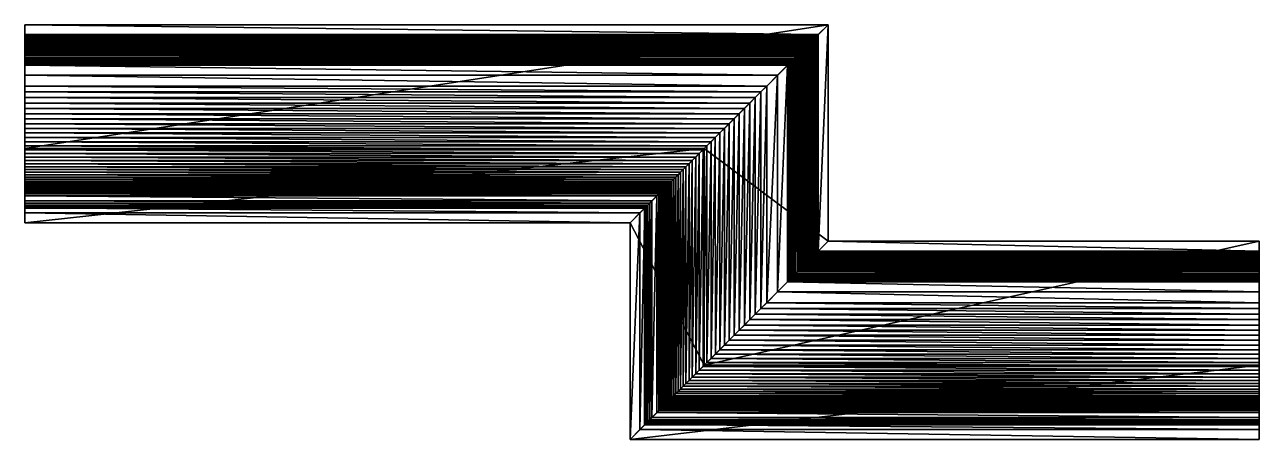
# Model space of a CAD drawing. Header units: inches. Extents: x -694 to 551, y -203 to 216.
import ezdxf

# ---------------------------------------------------------------- set-up
doc = ezdxf.new("R2010")
doc.units = ezdxf.units.IN
doc.header["$MEASUREMENT"] = 0
doc.layers.add('Layer 1', color=7, linetype='Continuous')

# ---------------------------------------------------------------- blocks, each defined once
blk = doc.blocks.new('tyaga004')
at = {"color": 9, "true_color": 0xc0c0c0}
mesh = blk.add_polyface(dxfattribs=at)
corners = [(-116.6, -2.7, -80), (-106.6, -12.7, -80), (-551.4, -12.7, -80), (-93.3, -26, -74.5), (-94, -25.3, -74.7), (-94, 193.4, -74.7), (-94.8, -24.5, -74.8), (-94.8, 194.1, -74.8), (-95.5, -23.8, -74.9), (-95.5, 194.8, -74.9), (-96.2, -23.1, -75), (-96.2, 195.6, -75), (-96.9, -22.4, -75), (-96.9, 196.3, -75), (-97.7, -21.6, -75.1), (-97.7, 197, -75.1), (-98.4, -20.9, -75.2), (-98.4, 197.7, -75.2), (-99.1, -20.2, -75.2), (-99.1, 198.5, -75.2), (-99.9, -19.4, -75.2), (-99.8, 199.2, -75.2), (-100.6, -18.7, -75.2), (-100.6, 199.9, -75.2), (-101.3, -18, -75.2), (-101.3, 200.7, -75.2), (-102, -17.3, -75.2), (-102, 201.4, -75.2), (-102.5, -16.8, -75.2), (-102.4, 201.8, -75.2), (-102.9, -16.4, -75.2), (-102.9, 202.2, -75.2), (-103.3, -16, -75.2), (-103.3, 202.6, -75.2), (-103.7, -15.6, -75.2), (-103.7, 203, -75.2), (-104.1, -15.2, -75.2), (-104.1, 203.4, -75.2), (-104.5, -14.8, -75.2), (-104.5, 203.9, -75.2), (-104.9, -14.4, -75.1), (-104.9, 204.3, -75.1), (-105.3, -14, -75.1), (-105.3, 204.7, -75.1), (-105.7, -13.6, -75.1), (-105.7, 205.1, -75.1), (-106.2, -13.1, -75.1), (-106.1, 205.5, -75.1), (-106.6, -12.7, -75), (-106.6, 205.9, -75), (-106.5, 205.9, -80), (-116.6, 215.9, -80), (-116.6, -2.7, -90), (-116.5, 215.9, -90)]
mesh.append_faces([[corners[k] for k in face] for face in [(0, 1, 2), (3, 4, 5), (4, 6, 7), (7, 5, 4), (6, 8, 9), (9, 7, 6), (8, 10, 11), (11, 9, 8), (10, 12, 13), (13, 11, 10), (12, 14, 15), (15, 13, 12), (14, 16, 17), (17, 15, 14), (16, 18, 19), (19, 17, 16), (18, 20, 21), (21, 19, 18), (20, 22, 23), (23, 21, 20), (22, 24, 25), (25, 23, 22), (24, 26, 27), (27, 25, 24), (26, 28, 29), (29, 27, 26), (28, 30, 31), (31, 29, 28), (30, 32, 33), (33, 31, 30), (32, 34, 35), (35, 33, 32), (34, 36, 37), (37, 35, 34), (36, 38, 39), (39, 37, 36), (38, 40, 41), (41, 39, 38), (40, 42, 43), (43, 41, 40), (42, 44, 45), (45, 43, 42), (44, 46, 47), (47, 45, 44), (46, 48, 49), (49, 47, 46), (48, 1, 50), (50, 49, 48), (1, 0, 51), (51, 50, 1), (0, 52, 53), (53, 51, 0)]], dxfattribs={"color": 9})
mesh = blk.add_polyface(dxfattribs=at)
corners = [(-37.5, -81.8, -59.4), (-43, -76.3, -59.8), (-43, 142.4, -59.8), (-37.5, 136.8, -59.4), (-48.7, -70.6, -60), (-48.7, 148.1, -60), (-54.6, -64.7, -60), (-54.6, 153.9, -60), (-54.6, -64.7, -65), (-54.6, 153.9, -65), (-65.6, -53.7, -65), (-65.6, 164.9, -65), (-65.6, -53.7, -60), (-65.6, 164.9, -60), (-75.6, -43.7, -60), (-75.6, 174.9, -60), (-76.3, -43, -62), (-76.3, 175.6, -62), (-77.1, -42.2, -63.8), (-77.1, 176.5, -63.8), (-78.2, -41.2, -65.5), (-78.1, 177.5, -65.5), (-79.3, -40, -67.1), (-79.3, 178.7, -67.1), (-80.7, -38.6, -68.6), (-80.7, 180, -68.6), (-82.2, -37.1, -69.9), (-82.2, 181.6, -69.9), (-83.9, -35.4, -71.1), (-83.9, 183.3, -71.1), (-85.8, -33.5, -72.1), (-85.7, 185.1, -72.1), (-86.5, -32.8, -72.4), (-86.5, 185.8, -72.4), (-87.2, -32.1, -72.8), (-87.2, 186.6, -72.8), (-87.9, -31.4, -73.1), (-87.9, 187.3, -73.1), (-88.7, -30.6, -73.3), (-88.7, 188, -73.3), (-89.4, -29.9, -73.6), (-89.4, 188.8, -73.6), (-90.2, -29.1, -73.8), (-90.2, 189.5, -73.8), (-91, -28.4, -74), (-90.9, 190.3, -74), (-91.7, -27.6, -74.2), (-91.7, 191.1, -74.2), (-92.5, -26.8, -74.4), (-92.5, 191.8, -74.4), (-93.3, -26, -74.5), (-93.2, 192.6, -74.5), (-94, 193.4, -74.7), (8.6, 90.8, -90), (-116.5, 215.9, -90), (-116.6, -2.7, -90)]
mesh.append_faces([[corners[k] for k in face] for face in [(0, 1, 2), (2, 3, 0), (1, 4, 5), (5, 2, 1), (4, 6, 7), (7, 5, 4), (6, 8, 9), (9, 7, 6), (8, 10, 11), (11, 9, 8), (10, 12, 13), (13, 11, 10), (12, 14, 15), (15, 13, 12), (14, 16, 17), (17, 15, 14), (16, 18, 19), (19, 17, 16), (18, 20, 21), (21, 19, 18), (20, 22, 23), (23, 21, 20), (22, 24, 25), (25, 23, 22), (24, 26, 27), (27, 25, 24), (26, 28, 29), (29, 27, 26), (28, 30, 31), (31, 29, 28), (30, 32, 33), (33, 31, 30), (32, 34, 35), (35, 33, 32), (34, 36, 37), (37, 35, 34), (36, 38, 39), (39, 37, 36), (38, 40, 41), (41, 39, 38), (40, 42, 43), (43, 41, 40), (42, 44, 45), (45, 43, 42), (44, 46, 47), (47, 45, 44), (46, 48, 49), (49, 47, 46), (48, 50, 51), (51, 49, 48), (52, 51, 50), (53, 54, 55)]], dxfattribs={"color": 9})
mesh = blk.add_polyface(dxfattribs=at)
corners = [(-11.9, 111.2, -54.3), (-7.2, 106.6, -52.7), (-7.2, -112.1, -52.7), (-16.7, 116, -55.7), (-11.9, -107.4, -54.3), (-21.7, 121, -56.9), (-16.7, -102.6, -55.7), (-26.8, 126.1, -57.9), (-21.7, -97.6, -56.9), (-32, 131.4, -58.7), (-26.8, -92.5, -57.9), (-37.5, 136.8, -59.4), (-32.1, -87.3, -58.7), (-65.6, 164.9, -65), (-65.6, 164.9, -60), (693.9, 164.9, -60), (-75.6, 174.9, -60), (693.9, 174.9, -60), (-76.3, 175.6, -62), (693.9, 175.6, -62), (-77.1, 176.5, -63.8), (693.9, 176.5, -63.8), (-78.1, 177.5, -65.5), (693.9, 177.5, -65.5), (-79.3, 178.7, -67.1), (693.9, 178.7, -67.1), (-80.7, 180, -68.6), (693.9, 180, -68.6), (-82.2, 181.6, -69.9), (693.9, 181.5, -69.9), (-83.9, 183.3, -71.1), (693.9, 183.2, -71.1), (-85.7, 185.1, -72.1), (693.9, 185.1, -72.1), (-86.5, 185.8, -72.4), (693.9, 185.8, -72.4), (-87.2, 186.6, -72.8), (693.9, 186.5, -72.8), (-87.9, 187.3, -73.1), (693.9, 187.3, -73.1), (-88.7, 188, -73.3), (693.9, 188, -73.3), (-89.4, 188.8, -73.6), (693.9, 188.8, -73.6), (-90.2, 189.5, -73.8), (693.9, 189.5, -73.8), (-90.9, 190.3, -74), (693.9, 190.3, -74), (-91.7, 191.1, -74.2), (693.9, 191, -74.2), (-92.5, 191.8, -74.4), (693.9, 191.8, -74.4), (-93.2, 192.6, -74.5), (693.9, 192.6, -74.5), (-94, 193.4, -74.7), (693.9, 193.4, -74.7), (-94.8, 194.1, -74.8), (693.9, 194.1, -74.8), (-95.5, 194.8, -74.9), (693.9, 194.8, -74.9), (-96.2, 195.6, -75), (693.9, 195.5, -75), (-96.9, 196.3, -75), (693.9, 196.3, -75), (-97.7, 197, -75.1), (693.9, 197, -75.1), (-98.4, 197.7, -75.2), (693.9, 197.7, -75.2), (-99.1, 198.5, -75.2), (693.9, 198.5, -75.2), (-99.8, 199.2, -75.2), (693.9, 199.2, -75.2), (-100.6, 199.9, -75.2), (693.9, 199.9, -75.2), (-101.3, 200.7, -75.2), (693.9, 200.6, -75.2), (-102, 201.4, -75.2), (693.9, 201.4, -75.2), (-102.4, 201.8, -75.2), (693.9, 201.8, -75.2), (-102.9, 202.2, -75.2), (693.9, 202.2, -75.2), (-103.3, 202.6, -75.2), (693.9, 202.6, -75.2), (-103.7, 203, -75.2), (693.9, 203, -75.2), (-104.1, 203.4, -75.2), (693.9, 203.4, -75.2), (-104.5, 203.9, -75.2), (693.9, 203.8, -75.2), (-104.9, 204.3, -75.1), (693.9, 204.3, -75.1), (-105.3, 204.7, -75.1), (693.9, 204.7, -75.1), (-105.7, 205.1, -75.1), (693.9, 205.1, -75.1), (-106.1, 205.5, -75.1), (693.9, 205.5, -75.1), (-106.6, 205.9, -75), (693.9, 205.9, -75), (-106.5, 205.9, -80), (693.9, 205.9, -80), (-116.6, 215.9, -80), (693.9, 215.9, -80), (-116.5, 215.9, -90), (693.9, 215.9, -90)]
mesh.append_faces([[corners[k] for k in face] for face in [(0, 1, 2), (3, 0, 4), (5, 3, 6), (7, 5, 8), (9, 7, 10), (11, 9, 12), (13, 14, 15), (14, 16, 17), (16, 18, 19), (18, 20, 21), (20, 22, 23), (22, 24, 25), (24, 26, 27), (26, 28, 29), (28, 30, 31), (30, 32, 33), (32, 34, 35), (34, 36, 37), (36, 38, 39), (38, 40, 41), (40, 42, 43), (42, 44, 45), (44, 46, 47), (46, 48, 49), (48, 50, 51), (50, 52, 53), (52, 54, 55), (54, 56, 57), (56, 58, 59), (58, 60, 61), (60, 62, 63), (62, 64, 65), (64, 66, 67), (66, 68, 69), (68, 70, 71), (70, 72, 73), (72, 74, 75), (74, 76, 77), (76, 78, 79), (78, 80, 81), (80, 82, 83), (82, 84, 85), (84, 86, 87), (86, 88, 89), (88, 90, 91), (90, 92, 93), (92, 94, 95), (94, 96, 97), (96, 98, 99), (98, 100, 101), (100, 102, 103), (102, 104, 105)]], dxfattribs={"color": 9})
mesh = blk.add_polyface(dxfattribs=at)
corners = [(83.3, 16, -15.3), (83.3, 16, 90), (693.9, 16, 90), (693.9, 153.9, -60), (693.9, 148.1, -60), (-48.7, 148.1, -60), (693.9, 153.9, -65), (-54.6, 153.9, -60), (693.9, 164.9, -65), (-54.6, 153.9, -65), (693.9, 164.9, -60), (-65.6, 164.9, -65), (693.9, 174.9, -60), (-65.6, 164.9, -60), (693.9, 175.6, -62), (-75.6, 174.9, -60), (693.9, 176.5, -63.8), (-76.3, 175.6, -62), (693.9, 177.5, -65.5), (-77.1, 176.5, -63.8), (693.9, 178.7, -67.1), (-78.1, 177.5, -65.5), (693.9, 180, -68.6), (-79.3, 178.7, -67.1), (693.9, 181.5, -69.9), (-80.7, 180, -68.6), (693.9, 183.2, -71.1), (-82.2, 181.6, -69.9), (693.9, 185.1, -72.1), (-83.9, 183.3, -71.1), (693.9, 185.8, -72.4), (-85.7, 185.1, -72.1), (693.9, 186.5, -72.8), (-86.5, 185.8, -72.4), (693.9, 187.3, -73.1), (-87.2, 186.6, -72.8), (693.9, 188, -73.3), (-87.9, 187.3, -73.1), (693.9, 188.8, -73.6), (-88.7, 188, -73.3), (693.9, 189.5, -73.8), (-89.4, 188.8, -73.6), (693.9, 190.3, -74), (-90.2, 189.5, -73.8), (693.9, 191, -74.2), (-90.9, 190.3, -74), (693.9, 191.8, -74.4), (-91.7, 191.1, -74.2), (693.9, 192.6, -74.5), (-92.5, 191.8, -74.4), (693.9, 193.4, -74.7), (-93.2, 192.6, -74.5), (693.9, 194.1, -74.8), (-94, 193.4, -74.7), (693.9, 194.8, -74.9), (-94.8, 194.1, -74.8), (693.9, 195.5, -75), (-95.5, 194.8, -74.9), (693.9, 196.3, -75), (-96.2, 195.6, -75), (693.9, 197, -75.1), (-96.9, 196.3, -75), (693.9, 197.7, -75.2), (-97.7, 197, -75.1), (693.9, 198.5, -75.2), (-98.4, 197.7, -75.2), (693.9, 199.2, -75.2), (-99.1, 198.5, -75.2), (693.9, 199.9, -75.2), (-99.8, 199.2, -75.2), (693.9, 200.6, -75.2), (-100.6, 199.9, -75.2), (693.9, 201.4, -75.2), (-101.3, 200.7, -75.2), (693.9, 201.8, -75.2), (-102, 201.4, -75.2), (693.9, 202.2, -75.2), (-102.4, 201.8, -75.2), (693.9, 202.6, -75.2), (-102.9, 202.2, -75.2), (693.9, 203, -75.2), (-103.3, 202.6, -75.2), (693.9, 203.4, -75.2), (-103.7, 203, -75.2), (693.9, 203.8, -75.2), (-104.1, 203.4, -75.2), (693.9, 204.3, -75.1), (-104.5, 203.9, -75.2), (693.9, 204.7, -75.1), (-104.9, 204.3, -75.1), (693.9, 205.1, -75.1), (-105.3, 204.7, -75.1), (693.9, 205.5, -75.1), (-105.7, 205.1, -75.1), (693.9, 205.9, -75), (-106.1, 205.5, -75.1), (693.9, 205.9, -80), (-106.6, 205.9, -75), (693.9, 215.9, -80), (-106.5, 205.9, -80), (693.9, 215.9, -90), (-116.6, 215.9, -80), (693.9, 90.8, -90), (-116.5, 215.9, -90)]
mesh.append_faces([[corners[k] for k in face] for face in [(0, 1, 2), (3, 4, 5), (6, 3, 7), (8, 6, 9), (10, 8, 11), (12, 10, 13), (14, 12, 15), (16, 14, 17), (18, 16, 19), (20, 18, 21), (22, 20, 23), (24, 22, 25), (26, 24, 27), (28, 26, 29), (30, 28, 31), (32, 30, 33), (34, 32, 35), (36, 34, 37), (38, 36, 39), (40, 38, 41), (42, 40, 43), (44, 42, 45), (46, 44, 47), (48, 46, 49), (50, 48, 51), (52, 50, 53), (54, 52, 55), (56, 54, 57), (58, 56, 59), (60, 58, 61), (62, 60, 63), (64, 62, 65), (66, 64, 67), (68, 66, 69), (70, 68, 71), (72, 70, 73), (74, 72, 75), (76, 74, 77), (78, 76, 79), (80, 78, 81), (82, 80, 83), (84, 82, 85), (86, 84, 87), (88, 86, 89), (90, 88, 91), (92, 90, 93), (94, 92, 95), (96, 94, 97), (98, 96, 99), (100, 98, 101), (102, 100, 103)]], dxfattribs={"color": 9})
mesh = blk.add_polyface(dxfattribs=at)
corners = [(8.6, 90.8, -90), (83.3, 16, -15.3), (693.9, 16, -15.3), (68.5, 30.8, 75.5), (67.9, 31.4, 73.1), (693.9, 31.4, 73.1), (66.9, 32.4, 70.7), (693.9, 32.5, 70.7), (65.4, 33.9, 68.4), (693.9, 33.9, 68.4), (63.5, 35.8, 66.1), (693.9, 35.8, 66.1), (61.2, 38.1, 64), (693.9, 38.1, 64), (56.2, 43.1, 60.5), (693.9, 43.1, 60.5), (54.2, 45.1, 58.8), (693.9, 45.1, 58.8), (52.4, 46.9, 56.9), (693.9, 46.9, 56.9), (50.8, 48.5, 54.8), (693.9, 48.5, 54.8), (49.6, 49.7, 52.5), (693.9, 49.7, 52.5), (48.7, 50.6, 50.1), (693.9, 50.6, 50.1), (48.3, 51, 47.6), (693.9, 51, 47.6), (48.4, 50.9, 45), (693.9, 50.9, 45), (53.4, 45.9, 45), (693.9, 45.9, 45), (53.4, 45.9, 29), (693.9, 45.9, 29), (48.4, 50.9, 29), (693.9, 50.9, 29), (48.3, 51, 23.9), (693.9, 51, 23.9), (48, 51.4, 18.9), (693.9, 51.4, 18.9), (47.4, 51.9, 14.1), (693.9, 51.9, 14.1), (46.6, 52.7, 9.4), (693.9, 52.7, 9.4), (45.6, 53.8, 4.8), (693.9, 53.8, 4.8), (44.3, 55, 0.3), (693.9, 55, 0.3), (42.9, 56.5, -4), (693.9, 56.5, -4), (41.2, 58.1, -8.2), (693.9, 58.1, -8.2), (39.3, 60, -12.3), (693.9, 60, -12.3), (37.2, 62.1, -16.2), (693.9, 62.1, -16.2), (34.9, 64.4, -20), (693.9, 64.4, -20), (32.5, 66.9, -23.6), (693.9, 66.9, -23.6), (29.8, 69.6, -27), (693.9, 69.6, -27), (26.9, 72.4, -30.4), (693.9, 72.4, -30.4), (23.8, 75.5, -33.5), (693.9, 75.5, -33.5), (20.6, 78.8, -36.5), (693.9, 78.8, -36.5), (17.1, 82.2, -39.3), (693.9, 82.2, -39.3), (13.5, 85.8, -42), (693.9, 85.8, -42), (9.7, 89.7, -44.5), (693.9, 89.6, -44.5), (5.7, 93.6, -46.8), (693.9, 93.6, -46.8), (1.6, 97.8, -48.9), (693.9, 97.8, -48.9), (-2.7, 102.1, -50.9), (693.9, 102.1, -50.9), (-7.2, 106.6, -52.7), (693.9, 106.6, -52.7), (-11.9, 111.2, -54.3), (693.9, 111.2, -54.3), (-16.7, 116, -55.7), (693.9, 116, -55.7), (-21.7, 121, -56.9), (693.9, 121, -56.9), (-26.8, 126.1, -57.9), (693.9, 126.1, -57.9), (-32, 131.4, -58.7), (693.9, 131.4, -58.7), (-37.5, 136.8, -59.4), (693.9, 136.8, -59.4), (-43, 142.4, -59.8), (693.9, 142.4, -59.8), (-48.7, 148.1, -60), (693.9, 148.1, -60), (-54.6, 153.9, -60), (693.9, 153.9, -60), (-54.6, 153.9, -65), (693.9, 153.9, -65), (-65.6, 164.9, -65), (693.9, 164.9, -65), (-116.5, 215.9, -90), (693.9, 90.8, -90)]
mesh.append_faces([[corners[k] for k in face] for face in [(0, 1, 2), (3, 4, 5), (4, 6, 7), (6, 8, 9), (8, 10, 11), (10, 12, 13), (12, 14, 15), (14, 16, 17), (16, 18, 19), (18, 20, 21), (20, 22, 23), (22, 24, 25), (24, 26, 27), (26, 28, 29), (28, 30, 31), (30, 32, 33), (32, 34, 35), (34, 36, 37), (36, 38, 39), (38, 40, 41), (40, 42, 43), (42, 44, 45), (44, 46, 47), (46, 48, 49), (48, 50, 51), (50, 52, 53), (52, 54, 55), (54, 56, 57), (56, 58, 59), (58, 60, 61), (60, 62, 63), (62, 64, 65), (64, 66, 67), (66, 68, 69), (68, 70, 71), (70, 72, 73), (72, 74, 75), (74, 76, 77), (76, 78, 79), (78, 80, 81), (80, 82, 83), (82, 84, 85), (84, 86, 87), (86, 88, 89), (88, 90, 91), (90, 92, 93), (92, 94, 95), (94, 96, 97), (96, 98, 99), (98, 100, 101), (100, 102, 103), (104, 0, 105)]], dxfattribs={"color": 9})
mesh = blk.add_polyface(dxfattribs=at)
corners = [(693.9, 205.9, -80), (693.9, 215.9, -80), (693.9, 215.9, -90), (693.9, 90.8, -90), (693.9, 205.5, -75.1), (693.9, 205.9, -75), (693.9, 205.1, -75.1), (693.9, 204.7, -75.1), (693.9, 204.3, -75.1), (693.9, 203.8, -75.2), (693.9, 203.4, -75.2), (693.9, 203, -75.2), (693.9, 202.6, -75.2), (693.9, 202.2, -75.2), (693.9, 201.8, -75.2), (693.9, 201.4, -75.2), (693.9, 200.6, -75.2), (693.9, 199.9, -75.2), (693.9, 199.2, -75.2), (693.9, 198.5, -75.2), (693.9, 197.7, -75.2), (693.9, 197, -75.1), (693.9, 196.3, -75), (693.9, 195.5, -75), (693.9, 194.8, -74.9), (693.9, 194.1, -74.8), (693.9, 193.4, -74.7), (693.9, 192.6, -74.5), (693.9, 191.8, -74.4), (693.9, 191, -74.2), (693.9, 190.3, -74), (693.9, 189.5, -73.8), (693.9, 188.8, -73.6), (693.9, 188, -73.3), (693.9, 187.3, -73.1), (693.9, 186.5, -72.8), (693.9, 185.8, -72.4), (693.9, 185.1, -72.1), (693.9, 183.2, -71.1), (693.9, 181.5, -69.9), (693.9, 180, -68.6), (693.9, 178.7, -67.1), (693.9, 177.5, -65.5), (693.9, 176.5, -63.8), (693.9, 175.6, -62), (693.9, 164.9, -65), (693.9, 153.9, -65), (693.9, 148.1, -60), (693.9, 142.4, -59.8), (693.9, 136.8, -59.4), (693.9, 131.4, -58.7), (693.9, 126.1, -57.9), (693.9, 121, -56.9), (693.9, 116, -55.7)]
mesh.append_faces([[corners[k] for k in face] for face in [(0, 1, 2), (0, 2, 3), (4, 5, 0), (4, 0, 3), (6, 4, 3), (7, 6, 3), (8, 7, 3), (9, 8, 3), (10, 9, 3), (11, 10, 3), (12, 11, 3), (13, 12, 3), (14, 13, 3), (15, 14, 3), (16, 15, 3), (17, 16, 3), (18, 17, 3), (19, 18, 3), (20, 19, 3), (21, 20, 3), (22, 21, 3), (23, 22, 3), (24, 23, 3), (25, 24, 3), (26, 25, 3), (27, 26, 3), (28, 27, 3), (29, 28, 3), (30, 29, 3), (31, 30, 3), (32, 31, 3), (33, 32, 3), (34, 33, 3), (35, 34, 3), (36, 35, 3), (37, 36, 3), (38, 37, 3), (39, 38, 3), (40, 39, 3), (41, 40, 3), (42, 41, 3), (43, 42, 3), (44, 43, 3), (45, 44, 3), (46, 45, 3), (47, 46, 3), (48, 47, 3), (49, 48, 3), (50, 49, 3), (51, 50, 3), (52, 51, 3), (53, 52, 3)]], dxfattribs={"color": 9})
mesh = blk.add_polyface(dxfattribs=at)
corners = [(693.9, 16, 90), (693.9, 16, -15.3), (83.3, 16, -15.3), (693.9, 25.9, 90), (83.3, 16, 90), (693.9, 25.9, 80), (693.9, 30.9, 80), (693.9, 30.7, 77.8), (693.9, 30.8, 75.5), (693.9, 31.4, 73.1), (693.9, 32.5, 70.7), (693.9, 33.9, 68.4), (693.9, 35.8, 66.1), (693.9, 38.1, 64), (693.9, 43.1, 60.5), (693.9, 45.1, 58.8), (693.9, 46.9, 56.9), (693.9, 48.5, 54.8), (693.9, 164.9, -65), (693.9, 164.9, -60), (693.9, 174.9, -60), (693.9, 175.6, -62), (693.9, 148.1, -60), (693.9, 153.9, -60), (693.9, 153.9, -65), (693.9, 111.2, -54.3), (693.9, 116, -55.7), (693.9, 90.8, -90), (693.9, 106.6, -52.7), (693.9, 102.1, -50.9), (693.9, 97.8, -48.9), (693.9, 93.6, -46.8), (693.9, 89.6, -44.5), (693.9, 85.8, -42), (693.9, 82.2, -39.3), (693.9, 78.8, -36.5), (693.9, 75.5, -33.5), (693.9, 72.4, -30.4), (693.9, 69.6, -27), (693.9, 66.9, -23.6), (693.9, 64.4, -20), (693.9, 62.1, -16.2), (693.9, 60, -12.3), (693.9, 58.1, -8.2), (693.9, 56.5, -4), (693.9, 55, 0.3), (693.9, 53.8, 4.8), (693.9, 52.7, 9.4), (693.9, 51.9, 14.1), (693.9, 51.4, 18.9), (693.9, 45.9, 29), (693.9, 50.9, 29), (693.9, 51, 23.9), (693.9, 45.9, 45), (693.9, 49.7, 52.5), (693.9, 50.6, 50.1), (693.9, 51, 47.6), (693.9, 50.9, 45)]
mesh.append_faces([[corners[k] for k in face] for face in [(0, 1, 2), (3, 0, 4), (5, 6, 7), (1, 0, 3), (1, 3, 5), (1, 5, 7), (1, 7, 8), (1, 8, 9), (1, 9, 10), (1, 10, 11), (1, 11, 12), (1, 12, 13), (1, 13, 14), (1, 14, 15), (1, 15, 16), (1, 16, 17), (18, 19, 20), (18, 20, 21), (22, 23, 24), (25, 26, 27), (28, 25, 27), (29, 28, 27), (29, 27, 1), (30, 29, 1), (31, 30, 1), (32, 31, 1), (33, 32, 1), (34, 33, 1), (35, 34, 1), (36, 35, 1), (37, 36, 1), (38, 37, 1), (39, 38, 1), (40, 39, 1), (41, 40, 1), (42, 41, 1), (43, 42, 1), (44, 43, 1), (45, 44, 1), (46, 45, 1), (47, 46, 1), (48, 47, 1), (49, 48, 1), (50, 51, 52), (50, 52, 49), (50, 49, 1), (53, 50, 1), (53, 1, 17), (53, 17, 54), (53, 54, 55), (53, 55, 56), (57, 53, 56)]], dxfattribs={"color": 9})
mesh = blk.add_polyface(dxfattribs=at)
corners = [(693.9, 16, -15.3), (693.9, 90.8, -90), (8.6, 90.8, -90), (693.9, 25.9, 80), (693.9, 25.9, 90), (73.4, 25.9, 90), (693.9, 30.9, 80), (73.4, 25.9, 80), (693.9, 30.7, 77.8), (68.4, 30.9, 80), (693.9, 30.8, 75.5), (68.6, 30.6, 77.8), (693.9, 31.4, 73.1), (68.5, 30.8, 75.5), (693.9, 32.5, 70.7), (67.9, 31.4, 73.1), (693.9, 33.9, 68.4), (66.9, 32.4, 70.7), (693.9, 35.8, 66.1), (65.4, 33.9, 68.4), (693.9, 38.1, 64), (63.5, 35.8, 66.1), (693.9, 43.1, 60.5), (61.2, 38.1, 64), (693.9, 45.1, 58.8), (56.2, 43.1, 60.5), (693.9, 46.9, 56.9), (54.2, 45.1, 58.8), (693.9, 48.5, 54.8), (52.4, 46.9, 56.9), (693.9, 49.7, 52.5), (50.8, 48.5, 54.8), (693.9, 50.6, 50.1), (49.6, 49.7, 52.5), (693.9, 51, 47.6), (48.7, 50.6, 50.1), (693.9, 50.9, 45), (48.3, 51, 47.6), (693.9, 45.9, 45), (48.4, 50.9, 45), (693.9, 45.9, 29), (53.4, 45.9, 45), (693.9, 50.9, 29), (53.4, 45.9, 29), (693.9, 51, 23.9), (48.4, 50.9, 29), (693.9, 51.4, 18.9), (48.3, 51, 23.9), (693.9, 51.9, 14.1), (48, 51.4, 18.9), (693.9, 52.7, 9.4), (47.4, 51.9, 14.1), (693.9, 53.8, 4.8), (46.6, 52.7, 9.4), (693.9, 55, 0.3), (45.6, 53.8, 4.8), (693.9, 56.5, -4), (44.3, 55, 0.3), (693.9, 58.1, -8.2), (42.9, 56.5, -4), (693.9, 60, -12.3), (41.2, 58.1, -8.2), (693.9, 62.1, -16.2), (39.3, 60, -12.3), (693.9, 64.4, -20), (37.2, 62.1, -16.2), (693.9, 66.9, -23.6), (34.9, 64.4, -20), (693.9, 69.6, -27), (32.5, 66.9, -23.6), (693.9, 72.4, -30.4), (29.8, 69.6, -27), (693.9, 75.5, -33.5), (26.9, 72.4, -30.4), (693.9, 78.8, -36.5), (23.8, 75.5, -33.5), (693.9, 82.2, -39.3), (20.6, 78.8, -36.5), (693.9, 85.8, -42), (17.1, 82.2, -39.3), (693.9, 89.6, -44.5), (13.5, 85.8, -42), (693.9, 93.6, -46.8), (9.7, 89.7, -44.5), (693.9, 97.8, -48.9), (5.7, 93.6, -46.8), (693.9, 102.1, -50.9), (1.6, 97.8, -48.9), (693.9, 106.6, -52.7), (-2.7, 102.1, -50.9), (693.9, 111.2, -54.3), (-7.2, 106.6, -52.7), (693.9, 116, -55.7), (-11.9, 111.2, -54.3), (693.9, 121, -56.9), (-16.7, 116, -55.7), (693.9, 126.1, -57.9), (-21.7, 121, -56.9), (693.9, 131.4, -58.7), (-26.8, 126.1, -57.9), (693.9, 136.8, -59.4), (-32, 131.4, -58.7), (693.9, 142.4, -59.8), (-37.5, 136.8, -59.4), (693.9, 148.1, -60), (-43, 142.4, -59.8)]
mesh.append_faces([[corners[k] for k in face] for face in [(0, 1, 2), (3, 4, 5), (6, 3, 7), (8, 6, 9), (10, 8, 11), (12, 10, 13), (14, 12, 15), (16, 14, 17), (18, 16, 19), (20, 18, 21), (22, 20, 23), (24, 22, 25), (26, 24, 27), (28, 26, 29), (30, 28, 31), (32, 30, 33), (34, 32, 35), (36, 34, 37), (38, 36, 39), (40, 38, 41), (42, 40, 43), (44, 42, 45), (46, 44, 47), (48, 46, 49), (50, 48, 51), (52, 50, 53), (54, 52, 55), (56, 54, 57), (58, 56, 59), (60, 58, 61), (62, 60, 63), (64, 62, 65), (66, 64, 67), (68, 66, 69), (70, 68, 71), (72, 70, 73), (74, 72, 75), (76, 74, 77), (78, 76, 79), (80, 78, 81), (82, 80, 83), (84, 82, 85), (86, 84, 87), (88, 86, 89), (90, 88, 91), (92, 90, 93), (94, 92, 95), (96, 94, 97), (98, 96, 99), (100, 98, 101), (102, 100, 103), (104, 102, 105)]], dxfattribs={"color": 9})
mesh = blk.add_polyface(dxfattribs=at)
corners = [(83.3, -202.6, -15.3), (8.6, -127.9, -90), (-551.4, -127.9, -90), (83.3, -202.6, 90), (-551.4, -202.6, -15.3), (73.4, -192.7, 90), (-551.4, -202.6, 90), (73.4, -192.7, 80), (-551.4, -192.7, 90), (68.4, -187.7, 80), (-551.4, -192.7, 80), (68.7, -188, 77.8), (-551.4, -187.7, 80), (68.5, -187.8, 75.5), (-551.4, -188, 77.8), (67.9, -187.2, 73.1), (-551.4, -187.8, 75.5), (66.9, -186.2, 70.7), (-551.4, -187.2, 73.1), (65.4, -184.7, 68.4), (-551.4, -186.2, 70.7), (63.5, -182.8, 66.1), (-551.4, -184.7, 68.4), (61.2, -180.5, 64), (-551.4, -182.8, 66.1), (56.3, -175.6, 60.5), (-551.4, -180.5, 64), (54.2, -173.5, 58.8), (-551.4, -175.6, 60.5), (52.4, -171.7, 56.9), (-551.4, -173.5, 58.8), (50.8, -170.2, 54.8), (-551.4, -171.7, 56.9), (49.6, -168.9, 52.5), (-551.4, -170.2, 54.8), (48.7, -168, 50.1), (-551.4, -168.9, 52.5), (48.3, -167.6, 47.6), (-551.4, -168, 50.1), (48.4, -167.7, 45), (-551.4, -167.6, 47.6), (53.4, -172.7, 45), (-551.4, -167.7, 45), (53.4, -172.7, 29), (-551.4, -172.7, 45), (48.4, -167.7, 29), (-551.4, -172.7, 29), (48.3, -167.6, 23.9), (-551.4, -167.7, 29), (48, -167.3, 18.9), (-551.4, -167.6, 23.9), (47.4, -166.7, 14.1), (-551.4, -167.3, 18.9), (46.6, -165.9, 9.4), (-551.4, -166.7, 14.1), (45.6, -164.9, 4.8), (-551.4, -165.9, 9.4), (44.3, -163.6, 0.3), (-551.4, -164.9, 4.8), (42.9, -162.2, -4), (-551.4, -163.6, 0.3), (41.2, -160.5, -8.2), (-551.4, -162.2, -4), (39.3, -158.6, -12.3), (-551.4, -160.5, -8.2), (37.2, -156.5, -16.2), (-551.4, -158.6, -12.3), (34.9, -154.2, -20), (-551.4, -156.5, -16.2), (32.5, -151.8, -23.6), (-551.4, -154.2, -20), (29.8, -149.1, -27), (-551.4, -151.8, -23.6), (26.9, -146.2, -30.4), (-551.4, -149.1, -27), (23.8, -143.1, -33.5), (-551.4, -146.2, -30.4), (20.6, -139.9, -36.5), (-551.4, -143.1, -33.5), (17.1, -136.4, -39.3), (-551.4, -139.9, -36.5), (13.5, -132.8, -42), (-551.4, -136.4, -39.3), (9.7, -129, -44.5), (-551.4, -132.8, -42), (5.7, -125, -46.8), (-551.4, -129, -44.5), (1.6, -120.9, -48.9), (-551.4, -125, -46.8), (-2.8, -116.5, -50.9), (-551.4, -120.9, -48.9), (-7.2, -112.1, -52.7), (-551.4, -116.5, -50.9), (-11.9, -107.4, -54.3), (-551.4, -112.1, -52.7), (-16.7, -102.6, -55.7), (-551.4, -107.4, -54.3), (-21.7, -97.6, -56.9), (-551.4, -102.6, -55.7), (-26.8, -92.5, -57.9), (-551.4, -97.6, -56.9), (-32.1, -87.3, -58.7), (-551.4, -92.5, -57.9), (-37.5, -81.8, -59.4), (-37.5, 136.8, -59.4)]
mesh.append_faces([[corners[k] for k in face] for face in [(0, 1, 2), (3, 0, 4), (5, 3, 6), (7, 5, 8), (9, 7, 10), (11, 9, 12), (13, 11, 14), (15, 13, 16), (17, 15, 18), (19, 17, 20), (21, 19, 22), (23, 21, 24), (25, 23, 26), (27, 25, 28), (29, 27, 30), (31, 29, 32), (33, 31, 34), (35, 33, 36), (37, 35, 38), (39, 37, 40), (41, 39, 42), (43, 41, 44), (45, 43, 46), (47, 45, 48), (49, 47, 50), (51, 49, 52), (53, 51, 54), (55, 53, 56), (57, 55, 58), (59, 57, 60), (61, 59, 62), (63, 61, 64), (65, 63, 66), (67, 65, 68), (69, 67, 70), (71, 69, 72), (73, 71, 74), (75, 73, 76), (77, 75, 78), (79, 77, 80), (81, 79, 82), (83, 81, 84), (85, 83, 86), (87, 85, 88), (89, 87, 90), (91, 89, 92), (93, 91, 94), (95, 93, 96), (97, 95, 98), (99, 97, 100), (101, 99, 102), (101, 103, 104)]], dxfattribs={"color": 9})
mesh = blk.add_polyface(dxfattribs=at)
corners = [(83.3, 16, -15.3), (8.6, 90.8, -90), (8.6, -127.9, -90), (48.3, -167.6, 23.9), (48, -167.3, 18.9), (48, 51.4, 18.9), (48.3, 51, 23.9), (47.4, -166.7, 14.1), (47.4, 51.9, 14.1), (46.6, -165.9, 9.4), (46.6, 52.7, 9.4), (45.6, -164.9, 4.8), (45.6, 53.8, 4.8), (44.3, -163.6, 0.3), (44.3, 55, 0.3), (42.9, -162.2, -4), (42.9, 56.5, -4), (41.2, -160.5, -8.2), (41.2, 58.1, -8.2), (39.3, -158.6, -12.3), (39.3, 60, -12.3), (37.2, -156.5, -16.2), (37.2, 62.1, -16.2), (34.9, -154.2, -20), (34.9, 64.4, -20), (32.5, -151.8, -23.6), (32.5, 66.9, -23.6), (29.8, -149.1, -27), (29.8, 69.6, -27), (26.9, -146.2, -30.4), (26.9, 72.4, -30.4), (23.8, -143.1, -33.5), (23.8, 75.5, -33.5), (20.6, -139.9, -36.5), (20.6, 78.8, -36.5), (17.1, -136.4, -39.3), (17.1, 82.2, -39.3), (13.5, -132.8, -42), (13.5, 85.8, -42), (9.7, -129, -44.5), (9.7, 89.7, -44.5), (5.7, -125, -46.8), (5.7, 93.6, -46.8), (1.6, -120.9, -48.9), (1.6, 97.8, -48.9), (-2.8, -116.5, -50.9), (-2.7, 102.1, -50.9), (-7.2, -112.1, -52.7), (-7.2, 106.6, -52.7), (-11.9, -107.4, -54.3), (-11.9, 111.2, -54.3), (-16.7, -102.6, -55.7), (-16.7, 116, -55.7), (-21.7, -97.6, -56.9), (-21.7, 121, -56.9), (-26.8, -92.5, -57.9), (-26.8, 126.1, -57.9), (-32.1, -87.3, -58.7), (-32, 131.4, -58.7), (-116.6, -2.7, -90)]
mesh.append_faces([[corners[k] for k in face] for face in [(0, 1, 2), (3, 4, 5), (5, 6, 3), (4, 7, 8), (8, 5, 4), (7, 9, 10), (10, 8, 7), (9, 11, 12), (12, 10, 9), (11, 13, 14), (14, 12, 11), (13, 15, 16), (16, 14, 13), (15, 17, 18), (18, 16, 15), (17, 19, 20), (20, 18, 17), (19, 21, 22), (22, 20, 19), (21, 23, 24), (24, 22, 21), (23, 25, 26), (26, 24, 23), (25, 27, 28), (28, 26, 25), (27, 29, 30), (30, 28, 27), (29, 31, 32), (32, 30, 29), (31, 33, 34), (34, 32, 31), (33, 35, 36), (36, 34, 33), (35, 37, 38), (38, 36, 35), (37, 39, 40), (40, 38, 37), (39, 41, 42), (42, 40, 39), (41, 43, 44), (44, 42, 41), (43, 45, 46), (46, 44, 43), (45, 47, 48), (48, 46, 45), (47, 49, 50), (49, 51, 52), (51, 53, 54), (53, 55, 56), (55, 57, 58), (59, 2, 1)]], dxfattribs={"color": 9})
mesh = blk.add_polyface(dxfattribs=at)
corners = [(8.6, -127.9, -90), (83.3, -202.6, -15.3), (83.3, 16, -15.3), (83.3, -202.6, 90), (83.3, 16, 90), (73.4, -192.7, 90), (73.4, 25.9, 90), (73.4, -192.7, 80), (73.4, 25.9, 80), (68.4, -187.7, 80), (68.4, 30.9, 80), (68.7, -188, 77.8), (68.6, 30.6, 77.8), (68.5, -187.8, 75.5), (68.5, 30.8, 75.5), (67.9, -187.2, 73.1), (67.9, 31.4, 73.1), (66.9, -186.2, 70.7), (66.9, 32.4, 70.7), (65.4, -184.7, 68.4), (65.4, 33.9, 68.4), (63.5, -182.8, 66.1), (63.5, 35.8, 66.1), (61.2, -180.5, 64), (61.2, 38.1, 64), (56.3, -175.6, 60.5), (56.2, 43.1, 60.5), (54.2, -173.5, 58.8), (54.2, 45.1, 58.8), (52.4, -171.7, 56.9), (52.4, 46.9, 56.9), (50.8, -170.2, 54.8), (50.8, 48.5, 54.8), (49.6, -168.9, 52.5), (49.6, 49.7, 52.5), (48.7, -168, 50.1), (48.7, 50.6, 50.1), (48.3, -167.6, 47.6), (48.3, 51, 47.6), (48.4, -167.7, 45), (48.4, 50.9, 45), (53.4, -172.7, 45), (53.4, 45.9, 45), (53.4, -172.7, 29), (53.4, 45.9, 29), (48.4, -167.7, 29), (48.4, 50.9, 29), (48.3, -167.6, 23.9), (48.3, 51, 23.9), (693.9, 25.9, 90), (693.9, 25.9, 80), (693.9, 30.9, 80), (693.9, 30.7, 77.8), (693.9, 30.8, 75.5)]
mesh.append_faces([[corners[k] for k in face] for face in [(0, 1, 2), (1, 3, 4), (4, 2, 1), (3, 5, 6), (6, 4, 3), (5, 7, 8), (8, 6, 5), (7, 9, 10), (10, 8, 7), (9, 11, 12), (12, 10, 9), (11, 13, 14), (14, 12, 11), (13, 15, 16), (16, 14, 13), (15, 17, 18), (18, 16, 15), (17, 19, 20), (20, 18, 17), (19, 21, 22), (22, 20, 19), (21, 23, 24), (24, 22, 21), (23, 25, 26), (26, 24, 23), (25, 27, 28), (28, 26, 25), (27, 29, 30), (30, 28, 27), (29, 31, 32), (32, 30, 29), (31, 33, 34), (34, 32, 31), (33, 35, 36), (36, 34, 33), (35, 37, 38), (38, 36, 35), (37, 39, 40), (40, 38, 37), (39, 41, 42), (42, 40, 39), (41, 43, 44), (44, 42, 41), (43, 45, 46), (46, 44, 43), (45, 47, 48), (48, 46, 45), (4, 6, 49), (6, 8, 50), (8, 10, 51), (10, 12, 52), (12, 14, 53)]], dxfattribs={"color": 9})
mesh = blk.add_polyface(dxfattribs=at)
corners = [(-551.4, -12.7, -80), (-551.4, -2.7, -80), (-116.6, -2.7, -80), (-551.4, -64.7, -65), (-551.4, -64.7, -60), (-551.4, -70.6, -60), (-551.4, -43.7, -60), (-551.4, -53.7, -60), (-551.4, -53.7, -65), (-551.4, -43, -62), (-551.4, -12.7, -75), (-551.4, -13.1, -75.1), (-551.4, -2.7, -90), (-551.4, -127.9, -90), (-551.4, -13.6, -75.1), (-551.4, -14, -75.1), (-551.4, -14.4, -75.1), (-551.4, -14.8, -75.2), (-551.4, -15.2, -75.2), (-551.4, -15.6, -75.2), (-551.4, -16, -75.2), (-551.4, -16.4, -75.2), (-551.4, -16.8, -75.2), (-551.4, -17.3, -75.2), (-551.4, -18, -75.2), (-551.4, -18.7, -75.2), (-551.4, -19.4, -75.2), (-551.4, -20.2, -75.2), (-551.4, -20.9, -75.2), (-551.4, -21.6, -75.1), (-551.4, -22.4, -75), (-551.4, -23.1, -75), (-551.4, -23.8, -74.9), (-551.4, -24.5, -74.8), (-551.4, -25.3, -74.7), (-551.4, -26, -74.5), (-551.4, -26.8, -74.4), (-551.4, -27.6, -74.2), (-551.4, -28.4, -74), (-551.4, -29.1, -73.8), (-551.4, -29.9, -73.6), (-551.4, -30.6, -73.3), (-551.4, -31.4, -73.1), (-551.4, -32.1, -72.8), (-551.4, -32.8, -72.4), (-551.4, -33.5, -72.1), (-551.4, -35.4, -71.1), (-551.4, -37.1, -69.9), (-551.4, -38.6, -68.6), (-551.4, -40, -67.1), (-551.4, -41.2, -65.5), (-551.4, -42.2, -63.8), (-551.4, -76.3, -59.8), (-551.4, -81.8, -59.4)]
mesh.append_faces([[corners[k] for k in face] for face in [(0, 1, 2), (3, 4, 5), (6, 7, 8), (9, 6, 8), (0, 10, 11), (12, 1, 0), (13, 12, 0), (13, 0, 11), (13, 11, 14), (13, 14, 15), (13, 15, 16), (13, 16, 17), (13, 17, 18), (13, 18, 19), (13, 19, 20), (13, 20, 21), (13, 21, 22), (13, 22, 23), (13, 23, 24), (13, 24, 25), (13, 25, 26), (13, 26, 27), (13, 27, 28), (13, 28, 29), (13, 29, 30), (13, 30, 31), (13, 31, 32), (13, 32, 33), (13, 33, 34), (13, 34, 35), (13, 35, 36), (13, 36, 37), (13, 37, 38), (13, 38, 39), (13, 39, 40), (13, 40, 41), (13, 41, 42), (13, 42, 43), (13, 43, 44), (13, 44, 45), (13, 45, 46), (13, 46, 47), (13, 47, 48), (13, 48, 49), (13, 49, 50), (13, 50, 51), (13, 51, 9), (13, 9, 8), (13, 8, 3), (13, 3, 5), (13, 5, 52), (13, 52, 53)]], dxfattribs={"color": 9})
mesh = blk.add_polyface(dxfattribs=at)
corners = [(-551.4, -127.9, -90), (-551.4, -202.6, -15.3), (83.3, -202.6, -15.3), (-551.4, -202.6, 90), (83.3, -202.6, 90), (-551.4, -192.7, 90), (73.4, -192.7, 90), (-551.4, -192.7, 80), (73.4, -192.7, 80), (-551.4, -187.7, 80), (68.4, -187.7, 80), (-551.4, -188, 77.8), (68.7, -188, 77.8), (-551.4, -187.8, 75.5), (68.5, -187.8, 75.5), (-551.4, -187.2, 73.1), (67.9, -187.2, 73.1), (-551.4, -186.2, 70.7), (66.9, -186.2, 70.7), (-551.4, -184.7, 68.4), (65.4, -184.7, 68.4), (-551.4, -182.8, 66.1), (63.5, -182.8, 66.1), (-551.4, -180.5, 64), (61.2, -180.5, 64), (-551.4, -175.6, 60.5), (56.3, -175.6, 60.5), (-551.4, -173.5, 58.8), (54.2, -173.5, 58.8), (-551.4, -171.7, 56.9), (52.4, -171.7, 56.9), (-551.4, -170.2, 54.8), (50.8, -170.2, 54.8), (-551.4, -168.9, 52.5), (49.6, -168.9, 52.5), (-551.4, -168, 50.1), (48.7, -168, 50.1), (-551.4, -167.6, 47.6), (48.3, -167.6, 47.6), (-551.4, -167.7, 45), (48.4, -167.7, 45), (-551.4, -172.7, 45), (53.4, -172.7, 45), (-551.4, -172.7, 29), (53.4, -172.7, 29), (-551.4, -167.7, 29), (48.4, -167.7, 29), (-551.4, -167.6, 23.9), (48.3, -167.6, 23.9), (-551.4, -167.3, 18.9), (48, -167.3, 18.9), (-551.4, -166.7, 14.1), (47.4, -166.7, 14.1), (-551.4, -165.9, 9.4), (46.6, -165.9, 9.4), (-551.4, -164.9, 4.8), (45.6, -164.9, 4.8), (-551.4, -163.6, 0.3), (44.3, -163.6, 0.3), (-551.4, -162.2, -4), (42.9, -162.2, -4), (-551.4, -160.5, -8.2), (41.2, -160.5, -8.2), (-551.4, -158.6, -12.3), (39.3, -158.6, -12.3), (-551.4, -156.5, -16.2), (37.2, -156.5, -16.2), (-551.4, -154.2, -20), (34.9, -154.2, -20), (-551.4, -151.8, -23.6), (32.5, -151.8, -23.6), (-551.4, -149.1, -27), (29.8, -149.1, -27), (-551.4, -146.2, -30.4), (26.9, -146.2, -30.4), (-551.4, -143.1, -33.5), (23.8, -143.1, -33.5), (-551.4, -139.9, -36.5), (20.6, -139.9, -36.5), (-551.4, -136.4, -39.3), (17.1, -136.4, -39.3), (-551.4, -132.8, -42), (13.5, -132.8, -42), (-551.4, -129, -44.5), (9.7, -129, -44.5), (-551.4, -125, -46.8), (5.7, -125, -46.8), (-551.4, -120.9, -48.9), (1.6, -120.9, -48.9), (-551.4, -116.5, -50.9), (-2.8, -116.5, -50.9), (-551.4, -112.1, -52.7), (-7.2, -112.1, -52.7), (-551.4, -107.4, -54.3), (-11.9, -107.4, -54.3), (-551.4, -102.6, -55.7), (-16.7, -102.6, -55.7), (-551.4, -97.6, -56.9), (-21.7, -97.6, -56.9), (-551.4, -92.5, -57.9), (-26.8, -92.5, -57.9), (-551.4, -87.3, -58.7), (-32.1, -87.3, -58.7), (-551.4, -2.7, -90), (8.6, -127.9, -90)]
mesh.append_faces([[corners[k] for k in face] for face in [(0, 1, 2), (1, 3, 4), (3, 5, 6), (5, 7, 8), (7, 9, 10), (9, 11, 12), (11, 13, 14), (13, 15, 16), (15, 17, 18), (17, 19, 20), (19, 21, 22), (21, 23, 24), (23, 25, 26), (25, 27, 28), (27, 29, 30), (29, 31, 32), (31, 33, 34), (33, 35, 36), (35, 37, 38), (37, 39, 40), (39, 41, 42), (41, 43, 44), (43, 45, 46), (45, 47, 48), (47, 49, 50), (49, 51, 52), (51, 53, 54), (53, 55, 56), (55, 57, 58), (57, 59, 60), (59, 61, 62), (61, 63, 64), (63, 65, 66), (65, 67, 68), (67, 69, 70), (69, 71, 72), (71, 73, 74), (73, 75, 76), (75, 77, 78), (77, 79, 80), (79, 81, 82), (81, 83, 84), (83, 85, 86), (85, 87, 88), (87, 89, 90), (89, 91, 92), (91, 93, 94), (93, 95, 96), (95, 97, 98), (97, 99, 100), (99, 101, 102), (103, 0, 104)]], dxfattribs={"color": 9})
mesh = blk.add_polyface(dxfattribs=at)
corners = [(-551.4, -87.3, -58.7), (-551.4, -81.8, -59.4), (-37.5, -81.8, -59.4), (-551.4, -76.3, -59.8), (-43, -76.3, -59.8), (-551.4, -70.6, -60), (-48.7, -70.6, -60), (-551.4, -64.7, -60), (-54.6, -64.7, -60), (-551.4, -64.7, -65), (-54.6, -64.7, -65), (-551.4, -53.7, -65), (-65.6, -53.7, -65), (-551.4, -53.7, -60), (-65.6, -53.7, -60), (-551.4, -43.7, -60), (-75.6, -43.7, -60), (-551.4, -43, -62), (-76.3, -43, -62), (-551.4, -42.2, -63.8), (-77.1, -42.2, -63.8), (-551.4, -41.2, -65.5), (-78.2, -41.2, -65.5), (-551.4, -40, -67.1), (-79.3, -40, -67.1), (-551.4, -38.6, -68.6), (-80.7, -38.6, -68.6), (-551.4, -37.1, -69.9), (-82.2, -37.1, -69.9), (-551.4, -35.4, -71.1), (-83.9, -35.4, -71.1), (-551.4, -33.5, -72.1), (-85.8, -33.5, -72.1), (-551.4, -32.8, -72.4), (-86.5, -32.8, -72.4), (-551.4, -32.1, -72.8), (-87.2, -32.1, -72.8), (-551.4, -31.4, -73.1), (-87.9, -31.4, -73.1), (-551.4, -30.6, -73.3), (-88.7, -30.6, -73.3), (-551.4, -29.9, -73.6), (-89.4, -29.9, -73.6), (-551.4, -29.1, -73.8), (-90.2, -29.1, -73.8), (-551.4, -28.4, -74), (-91, -28.4, -74), (-551.4, -27.6, -74.2), (-91.7, -27.6, -74.2), (-551.4, -26.8, -74.4), (-92.5, -26.8, -74.4), (-551.4, -26, -74.5), (-93.3, -26, -74.5), (-551.4, -25.3, -74.7), (-94, -25.3, -74.7), (-551.4, -24.5, -74.8), (-94.8, -24.5, -74.8), (-551.4, -23.8, -74.9), (-95.5, -23.8, -74.9), (-551.4, -23.1, -75), (-96.2, -23.1, -75), (-551.4, -22.4, -75), (-96.9, -22.4, -75), (-551.4, -21.6, -75.1), (-97.7, -21.6, -75.1), (-551.4, -20.9, -75.2), (-98.4, -20.9, -75.2), (-551.4, -20.2, -75.2), (-99.1, -20.2, -75.2), (-551.4, -19.4, -75.2), (-99.9, -19.4, -75.2), (-551.4, -18.7, -75.2), (-100.6, -18.7, -75.2), (-551.4, -18, -75.2), (-101.3, -18, -75.2), (-551.4, -17.3, -75.2), (-102, -17.3, -75.2), (-551.4, -16.8, -75.2), (-102.5, -16.8, -75.2), (-551.4, -16.4, -75.2), (-102.9, -16.4, -75.2), (-551.4, -16, -75.2), (-103.3, -16, -75.2), (-551.4, -15.6, -75.2), (-103.7, -15.6, -75.2), (-551.4, -15.2, -75.2), (-104.1, -15.2, -75.2), (-551.4, -14.8, -75.2), (-104.5, -14.8, -75.2), (-551.4, -14.4, -75.1), (-104.9, -14.4, -75.1), (-551.4, -14, -75.1), (-105.3, -14, -75.1), (-551.4, -13.6, -75.1), (-105.7, -13.6, -75.1), (-551.4, -13.1, -75.1), (-106.2, -13.1, -75.1), (-551.4, -12.7, -75), (-106.6, -12.7, -75), (-551.4, -12.7, -80), (-106.6, -12.7, -80), (-551.4, -2.7, -80), (-551.4, -2.7, -90), (-116.6, -2.7, -90), (-116.6, -2.7, -80)]
mesh.append_faces([[corners[k] for k in face] for face in [(0, 1, 2), (1, 3, 4), (3, 5, 6), (5, 7, 8), (7, 9, 10), (9, 11, 12), (11, 13, 14), (13, 15, 16), (15, 17, 18), (17, 19, 20), (19, 21, 22), (21, 23, 24), (23, 25, 26), (25, 27, 28), (27, 29, 30), (29, 31, 32), (31, 33, 34), (33, 35, 36), (35, 37, 38), (37, 39, 40), (39, 41, 42), (41, 43, 44), (43, 45, 46), (45, 47, 48), (47, 49, 50), (49, 51, 52), (51, 53, 54), (53, 55, 56), (55, 57, 58), (57, 59, 60), (59, 61, 62), (61, 63, 64), (63, 65, 66), (65, 67, 68), (67, 69, 70), (69, 71, 72), (71, 73, 74), (73, 75, 76), (75, 77, 78), (77, 79, 80), (79, 81, 82), (81, 83, 84), (83, 85, 86), (85, 87, 88), (87, 89, 90), (89, 91, 92), (91, 93, 94), (93, 95, 96), (95, 97, 98), (97, 99, 100), (101, 102, 103), (103, 104, 101)]], dxfattribs={"color": 9})
mesh = blk.add_polyface(dxfattribs=at)
corners = [(-37.5, -81.8, -59.4), (-32.1, -87.3, -58.7), (-551.4, -87.3, -58.7), (-43, -76.3, -59.8), (-551.4, -81.8, -59.4), (-48.7, -70.6, -60), (-551.4, -76.3, -59.8), (-54.6, -64.7, -60), (-551.4, -70.6, -60), (-54.6, -64.7, -65), (-551.4, -64.7, -60), (-65.6, -53.7, -65), (-551.4, -64.7, -65), (-65.6, -53.7, -60), (-551.4, -53.7, -65), (-75.6, -43.7, -60), (-551.4, -53.7, -60), (-76.3, -43, -62), (-551.4, -43.7, -60), (-77.1, -42.2, -63.8), (-551.4, -43, -62), (-78.2, -41.2, -65.5), (-551.4, -42.2, -63.8), (-79.3, -40, -67.1), (-551.4, -41.2, -65.5), (-80.7, -38.6, -68.6), (-551.4, -40, -67.1), (-82.2, -37.1, -69.9), (-551.4, -38.6, -68.6), (-83.9, -35.4, -71.1), (-551.4, -37.1, -69.9), (-85.8, -33.5, -72.1), (-551.4, -35.4, -71.1), (-86.5, -32.8, -72.4), (-551.4, -33.5, -72.1), (-87.2, -32.1, -72.8), (-551.4, -32.8, -72.4), (-87.9, -31.4, -73.1), (-551.4, -32.1, -72.8), (-88.7, -30.6, -73.3), (-551.4, -31.4, -73.1), (-89.4, -29.9, -73.6), (-551.4, -30.6, -73.3), (-90.2, -29.1, -73.8), (-551.4, -29.9, -73.6), (-91, -28.4, -74), (-551.4, -29.1, -73.8), (-91.7, -27.6, -74.2), (-551.4, -28.4, -74), (-92.5, -26.8, -74.4), (-551.4, -27.6, -74.2), (-93.3, -26, -74.5), (-551.4, -26.8, -74.4), (-94, -25.3, -74.7), (-551.4, -26, -74.5), (-94.8, -24.5, -74.8), (-551.4, -25.3, -74.7), (-95.5, -23.8, -74.9), (-551.4, -24.5, -74.8), (-96.2, -23.1, -75), (-551.4, -23.8, -74.9), (-96.9, -22.4, -75), (-551.4, -23.1, -75), (-97.7, -21.6, -75.1), (-551.4, -22.4, -75), (-98.4, -20.9, -75.2), (-551.4, -21.6, -75.1), (-99.1, -20.2, -75.2), (-551.4, -20.9, -75.2), (-99.9, -19.4, -75.2), (-551.4, -20.2, -75.2), (-100.6, -18.7, -75.2), (-551.4, -19.4, -75.2), (-101.3, -18, -75.2), (-551.4, -18.7, -75.2), (-102, -17.3, -75.2), (-551.4, -18, -75.2), (-102.5, -16.8, -75.2), (-551.4, -17.3, -75.2), (-102.9, -16.4, -75.2), (-551.4, -16.8, -75.2), (-103.3, -16, -75.2), (-551.4, -16.4, -75.2), (-103.7, -15.6, -75.2), (-551.4, -16, -75.2), (-104.1, -15.2, -75.2), (-551.4, -15.6, -75.2), (-104.5, -14.8, -75.2), (-551.4, -15.2, -75.2), (-104.9, -14.4, -75.1), (-551.4, -14.8, -75.2), (-105.3, -14, -75.1), (-551.4, -14.4, -75.1), (-105.7, -13.6, -75.1), (-551.4, -14, -75.1), (-106.2, -13.1, -75.1), (-551.4, -13.6, -75.1), (-106.6, -12.7, -75), (-551.4, -13.1, -75.1), (-106.6, -12.7, -80), (-551.4, -12.7, -75), (8.6, -127.9, -90), (-116.6, -2.7, -90), (-551.4, -2.7, -90)]
mesh.append_faces([[corners[k] for k in face] for face in [(0, 1, 2), (3, 0, 4), (5, 3, 6), (7, 5, 8), (9, 7, 10), (11, 9, 12), (13, 11, 14), (15, 13, 16), (17, 15, 18), (19, 17, 20), (21, 19, 22), (23, 21, 24), (25, 23, 26), (27, 25, 28), (29, 27, 30), (31, 29, 32), (33, 31, 34), (35, 33, 36), (37, 35, 38), (39, 37, 40), (41, 39, 42), (43, 41, 44), (45, 43, 46), (47, 45, 48), (49, 47, 50), (51, 49, 52), (53, 51, 54), (55, 53, 56), (57, 55, 58), (59, 57, 60), (61, 59, 62), (63, 61, 64), (65, 63, 66), (67, 65, 68), (69, 67, 70), (71, 69, 72), (73, 71, 74), (75, 73, 76), (77, 75, 78), (79, 77, 80), (81, 79, 82), (83, 81, 84), (85, 83, 86), (87, 85, 88), (89, 87, 90), (91, 89, 92), (93, 91, 94), (95, 93, 96), (97, 95, 98), (99, 97, 100), (101, 102, 103)]], dxfattribs={"color": 9})
mesh = blk.add_polyface(dxfattribs=at)
corners = [(-551.4, -172.7, 45), (-551.4, -167.7, 45), (-551.4, -167.6, 47.6), (-551.4, -167.6, 23.9), (-551.4, -167.7, 29), (-551.4, -172.7, 29), (-551.4, -167.3, 18.9), (-551.4, -127.9, -90), (-551.4, -81.8, -59.4), (-551.4, -87.3, -58.7), (-551.4, -92.5, -57.9), (-551.4, -97.6, -56.9), (-551.4, -102.6, -55.7), (-551.4, -107.4, -54.3), (-551.4, -112.1, -52.7), (-551.4, -116.5, -50.9), (-551.4, -202.6, -15.3), (-551.4, -120.9, -48.9), (-551.4, -125, -46.8), (-551.4, -129, -44.5), (-551.4, -132.8, -42), (-551.4, -136.4, -39.3), (-551.4, -139.9, -36.5), (-551.4, -143.1, -33.5), (-551.4, -146.2, -30.4), (-551.4, -149.1, -27), (-551.4, -151.8, -23.6), (-551.4, -154.2, -20), (-551.4, -156.5, -16.2), (-551.4, -158.6, -12.3), (-551.4, -160.5, -8.2), (-551.4, -162.2, -4), (-551.4, -163.6, 0.3), (-551.4, -164.9, 4.8), (-551.4, -165.9, 9.4), (-551.4, -166.7, 14.1), (-551.4, -192.7, 90), (-551.4, -202.6, 90), (-551.4, -192.7, 80), (-551.4, -188, 77.8), (-551.4, -187.7, 80), (-551.4, -187.8, 75.5), (-551.4, -187.2, 73.1), (-551.4, -186.2, 70.7), (-551.4, -184.7, 68.4), (-551.4, -182.8, 66.1), (-551.4, -180.5, 64), (-551.4, -175.6, 60.5), (-551.4, -173.5, 58.8), (-551.4, -171.7, 56.9), (-551.4, -170.2, 54.8), (-551.4, -168.9, 52.5), (-551.4, -168, 50.1)]
mesh.append_faces([[corners[k] for k in face] for face in [(0, 1, 2), (3, 4, 5), (6, 3, 5), (7, 8, 9), (7, 9, 10), (7, 10, 11), (7, 11, 12), (7, 12, 13), (7, 13, 14), (7, 14, 15), (16, 7, 15), (16, 15, 17), (16, 17, 18), (16, 18, 19), (16, 19, 20), (16, 20, 21), (16, 21, 22), (16, 22, 23), (16, 23, 24), (16, 24, 25), (16, 25, 26), (16, 26, 27), (16, 27, 28), (16, 28, 29), (16, 29, 30), (16, 30, 31), (16, 31, 32), (16, 32, 33), (16, 33, 34), (16, 34, 35), (16, 35, 6), (16, 6, 5), (16, 5, 0), (36, 37, 16), (38, 36, 16), (39, 40, 38), (39, 38, 16), (41, 39, 16), (42, 41, 16), (43, 42, 16), (44, 43, 16), (45, 44, 16), (46, 45, 16), (47, 46, 16), (48, 47, 16), (49, 48, 16), (50, 49, 16), (50, 16, 0), (51, 50, 0), (52, 51, 0), (52, 0, 2)]], dxfattribs={"color": 9})

msp = doc.modelspace()

# ---------------------------------------------------------------- block references
at = {"layer": 'Layer 1', "extrusion": (0, 8.74228e-08, 1), "xscale": -1}
msp.add_blockref('tyaga004', (0, 0), dxfattribs=at)

doc.saveas('drawing.dxf')
